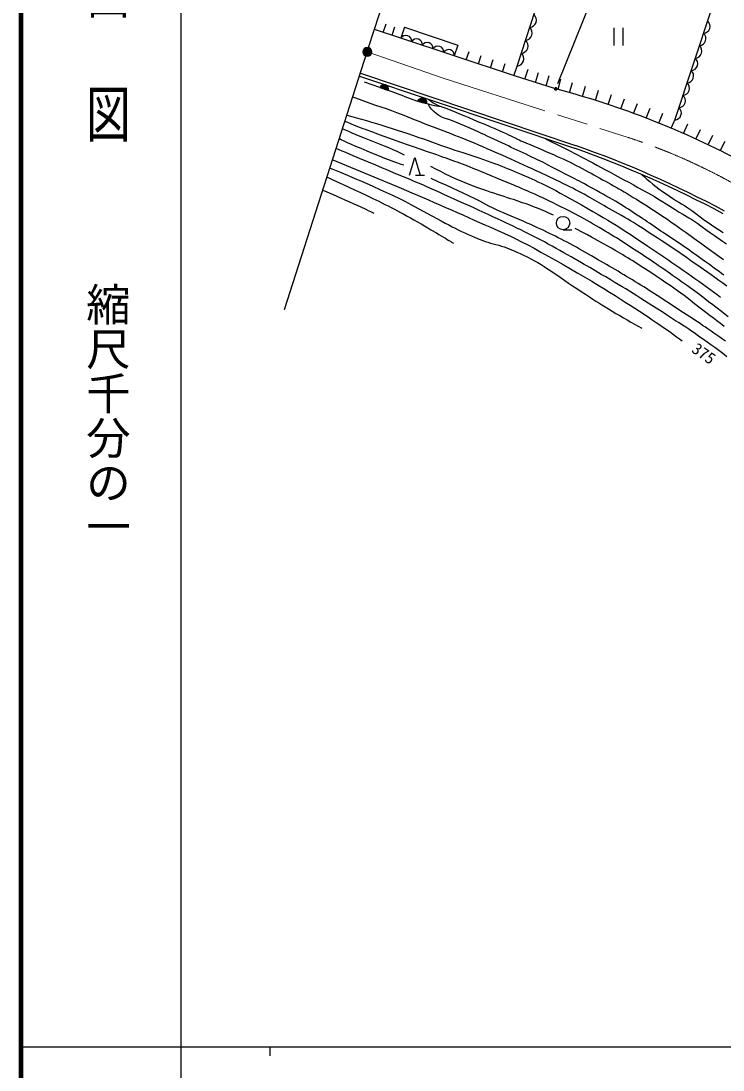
# Model space of a CAD drawing. Units: millimetres, scale not verified. Extents: x 40000 to 680000, y 20000 to 380000.
# Drawn here: x 40000 to 119007, y 202409 to 320363 of the extents above; entities that cross this region are included whole.
import ezdxf
from ezdxf.enums import TextEntityAlignment as Align

# ---------------------------------------------------------------- set-up
doc = ezdxf.new("R2010")
doc.units = ezdxf.units.MM
doc.header["$LTSCALE"] = 1000
doc.header["$PDMODE"] = 32
doc.header["$PDSIZE"] = 500
doc.linetypes.add('CHAIN', pattern=[18.5, 12, -1.5, 3.5, -1.5])
for name, color, linetype, lineweight in [('M-BGD', 7, 'Continuous', 25), ('M-BMK', 2, 'CHAIN', 13), ('M-BMK-SRVR', 3, 'Continuous', 25), ('M-STR-STRC', 7, 'Continuous', 25), ('M-TTL', 2, 'Continuous', 140), ('M-TTL-BAND', 7, 'Continuous', 25)]:
    doc.layers.add(name, color=color, linetype=linetype, lineweight=lineweight)
doc.layers.add('M-OTRS', color=6, linetype='Continuous')
doc.styles.add('@ＭＳ ゴシック', font='')
doc.styles.add('ＭＳ ゴシック', font='')
doc.styles.get('@ＭＳ ゴシック').set_extended_font_data('@MS Gothic')
doc.styles.get('ＭＳ ゴシック').set_extended_font_data('MS Gothic')

msp = doc.modelspace()

# ---------------------------------------------------------------- hatches: boundary and pattern name
at = {"layer": 'M-BGD'}
for points in [[(81342, 312539, 0.41421), (81038, 313177, 0.41421), (80400, 312874)], [(84673, 311351, -0.98718), (85636, 311081)]]:
    msp.add_hatch(color=256, dxfattribs=at).paths.add_polyline_path(points)
at = {"layer": 'M-BMK'}
msp.add_hatch(color=256, dxfattribs=at).paths.add_polyline_path([(100333, 312727, 1), (100033, 312727, 0.41421), (100183, 312577, 0.41421)])
at = {"layer": 'M-BMK-SRVR'}
msp.add_hatch(color=256, dxfattribs=at).paths.add_polyline_path([(79475, 316890, 1), (78475, 316890, 1)])

# ---------------------------------------------------------------- linework, layer by layer
at = {"layer": 'M-BGD'}
for p, q in [((95841, 315293), (100071, 328329)), ((113570, 309229), (117728, 321755)), ((80773, 319072), (81081, 320024)), ((81767, 318751), (82074, 319703)), ((82761, 318430), (79779, 319393)), ((83168, 319652), (82761, 318430)), ((83168, 319652), (89174, 317652)), ((106734, 319599), (106734, 317599)), ((107734, 319599), (107734, 317599)), ((88767, 316431), (82761, 318430)), ((89174, 317652), (88767, 316431)), ((95524, 314180), (88767, 316431)), ((90118, 315981), (90434, 316929)), ((91470, 315531), (91786, 316479)), ((92821, 315080), (93137, 316029)), ((94173, 314630), (94489, 315579)), ((95476, 314196), (95841, 315293)), ((96711, 313810), (97069, 314956)), ((78100, 314167), (102283, 306053)), ((78207, 314486), (102392, 306372)), ((100040, 312772), (95524, 314180)), ((97899, 313440), (98256, 314585)), ((99086, 313070), (99443, 314215)), ((100724, 313803), (100421, 312660)), ((80391, 312877), (78655, 313494)), ((101736, 312302), (102060, 313457)), ((103193, 311881), (103535, 313031)), ((104643, 311438), (105003, 312583)), ((83087, 311918), (81351, 312536)), ((106086, 310972), (106464, 312111)), ((107522, 310484), (107917, 311617)), ((108950, 309973), (109363, 311099)), ((110369, 309440), (110800, 310560)), ((111780, 308884), (112228, 309998)), ((113182, 308307), (113648, 309413)), ((114575, 307708), (115058, 308806)), ((115959, 307087), (116459, 308178)), ((117332, 306444), (117849, 307527)), ((118696, 305780), (119230, 306855)), ((84412, 303020), (85412, 303020)), ((101000, 296896), (102000, 296896))]:
    msp.add_line(p, q, dxfattribs=at)
for points in [[(81342, 312539, 0.41421), (81038, 313177, 0.41421), (80400, 312874)], [(84673, 311351, -0.98718), (85636, 311081)]]:
    msp.add_lwpolyline(points, format="xyb", close=True, dxfattribs=at)
for points in [[(119444, 290560), (118997, 290876), (118541, 291195), (118090, 291509), (117655, 291814), (116045, 292945), (115647, 293224), (115245, 293508), (114842, 293792), (114440, 294076), (114036, 294358), (113631, 294635), (113234, 294900), (112846, 295154), (112451, 295409), (112037, 295676), (111587, 295967), (111104, 296285), (110596, 296623), (110062, 296975), (109503, 297336), (108917, 297701), (108607, 297888), (108280, 298081), (107940, 298279), (107592, 298480), (107240, 298680), (106890, 298880), (105891, 299445), (105592, 299616), (104274, 300370), (104036, 300505), (103806, 300635), (103582, 300760), (103364, 300881), (103152, 300998), (102763, 301208), (102417, 301390), (102091, 301557), (101759, 301724), (101396, 301905), (100997, 302099), (100580, 302299), (100150, 302503), (98411, 303320), (97972, 303525), (97525, 303732), (97070, 303941), (96600, 304156), (96116, 304374), (95628, 304594), (95144, 304811), (94221, 305223), (93781, 305418), (93345, 305611), (92907, 305804), (92456, 306000), (91989, 306202), (91511, 306408), (91029, 306614), (90552, 306815), (90088, 307008), (89655, 307183), (89246, 307344), (88836, 307503), (88398, 307671), (87340, 308080), (85423, 308817), (84827, 309048), (84291, 309260), (83305, 309656), (82813, 309850), (82294, 310048), (81728, 310255), (81131, 310467), (80530, 310677), (79951, 310878), (79422, 311063), (77678, 311680), (77340, 311802)], [(85908, 311547), (86042, 311416), (86196, 311293), (86379, 311172), (86602, 311047), (86876, 310911), (87166, 310784), (87465, 310672), (87825, 310543), (88297, 310367), (88934, 310112), (89347, 309940), (89837, 309736), (90385, 309506), (90972, 309260), (91578, 309004), (92185, 308747), (92774, 308497), (93326, 308261), (93821, 308048), (94241, 307865), (94588, 307710), (94883, 307575), (95134, 307457), (95351, 307351), (95543, 307255), (95891, 307080), (96065, 306994), (96251, 306905), (96459, 306810), (96883, 306625), (97286, 306457), (97700, 306288), (98154, 306099), (98679, 305873), (98977, 305742), (99990, 305300), (100352, 305140), (100721, 304976), (101090, 304809), (101456, 304640), (101814, 304471), (102160, 304302), (102498, 304132), (102834, 303958), (103168, 303781), (103500, 303601), (103831, 303420), (104159, 303238), (104486, 303055), (105133, 302692), (105453, 302514), (105768, 302339), (106375, 302003), (106673, 301838), (106971, 301671), (107271, 301502), (107577, 301326), (107891, 301144), (108216, 300952), (108554, 300748), (108906, 300534), (109267, 300312), (109636, 300083), (110013, 299847), (110396, 299605), (110786, 299357), (111179, 299103), (111577, 298843), (111977, 298578), (112379, 298309), (112783, 298034), (113188, 297754), (113597, 297468), (114009, 297177), (114426, 296880), (114849, 296578), (115712, 295957), (116606, 295314), (117071, 294981), (118553, 293921), (119061, 293557)], [(119091, 291788), (118824, 291984), (118555, 292180), (118286, 292376), (118016, 292573), (117473, 292966), (116924, 293362), (116648, 293561), (116371, 293759), (116095, 293957), (115818, 294154), (115542, 294349), (115266, 294543), (114992, 294734), (114718, 294923), (114443, 295111), (114169, 295297), (113894, 295482), (113620, 295666), (112537, 296390), (112271, 296569), (112009, 296747), (111752, 296922), (110740, 297614), (110485, 297786), (110229, 297958), (109968, 298132), (109702, 298307), (109166, 298658), (108898, 298833), (108628, 299008), (108355, 299185), (108077, 299362), (107794, 299540), (107503, 299721), (107204, 299903), (106895, 300089), (106570, 300280), (106228, 300479), (105872, 300683), (105509, 300889), (105141, 301095), (104775, 301299), (104415, 301499), (104066, 301691), (103732, 301873), (103419, 302043), (103126, 302199), (102850, 302344), (102588, 302480), (102336, 302608), (102090, 302731), (101364, 303094), (101115, 303220), (100856, 303352), (100330, 303626), (99803, 303903), (99267, 304184), (98712, 304471), (98128, 304763), (97823, 304912), (97508, 305064), (97186, 305217), (96858, 305371), (96525, 305526), (95852, 305839), (95179, 306152), (94846, 306307), (94512, 306464), (92796, 307273), (92461, 307429), (92136, 307581), (91821, 307725), (91521, 307862), (90956, 308114), (90426, 308346), (89927, 308559), (89451, 308760), (88995, 308952), (88554, 309123), (88133, 309270), (87735, 309411), (87366, 309565), (87030, 309751), (86726, 309967), (86450, 310200), (86205, 310454), (85991, 310732), (85809, 311038)], [(119596, 287107), (118697, 287794), (117862, 288431), (117382, 288802), (116952, 289136), (116535, 289459), (116091, 289796), (115584, 290169), (115298, 290376), (114995, 290593), (114677, 290818), (114348, 291049), (114012, 291284), (113673, 291521), (113332, 291757), (112995, 291990), (112345, 292439), (112032, 292654), (111721, 292867), (111413, 293078), (111107, 293286), (110802, 293493), (110499, 293697), (110198, 293899), (109898, 294099), (109600, 294297), (109302, 294493), (109009, 294685), (108721, 294873), (108438, 295057), (108156, 295239), (107875, 295420), (107592, 295600), (107305, 295780), (107014, 295962), (106715, 296146), (106407, 296334), (106089, 296527), (105761, 296724), (105426, 296924), (105085, 297125), (104741, 297327), (104396, 297528), (104053, 297725), (103712, 297919), (103377, 298107), (103050, 298288), (102728, 298463), (102407, 298634), (102088, 298802), (101772, 298966), (101459, 299126), (101149, 299282), (100843, 299435), (100541, 299585), (100243, 299732), (99951, 299875), (99395, 300146), (98871, 300396), (98355, 300636), (97826, 300876), (97263, 301128), (96964, 301259), (96657, 301392), (96343, 301526), (96023, 301662), (95700, 301798), (95373, 301935), (94719, 302207), (94072, 302477), (92455, 303151), (92132, 303284), (91812, 303416), (91494, 303545), (91180, 303671), (90872, 303794), (90568, 303914), (90270, 304030), (89975, 304143), (89684, 304255), (89394, 304364), (89106, 304472), (88819, 304579), (88531, 304684), (88242, 304790), (87952, 304895), (87374, 305099), (86803, 305295), (86228, 305489), (85641, 305688), (85031, 305900), (84714, 306011), (84390, 306126), (84059, 306244), (83386, 306486), (80365, 307571), (80031, 307691), (79702, 307809), (79384, 307925), (79077, 308036), (78786, 308144), (78514, 308246), (78009, 308438), (77546, 308619), (77131, 308786), (76768, 308937), (76462, 309073)], [(76687, 309770), (77224, 309630), (77771, 309482), (78325, 309327), (78887, 309166), (79454, 309000), (80027, 308828), (80603, 308652), (81182, 308472), (81763, 308289), (82345, 308103), (82936, 307910), (83543, 307705), (84159, 307493), (84781, 307276), (85402, 307056), (87212, 306413), (87779, 306214), (88321, 306026), (88838, 305851), (89338, 305684), (89823, 305524), (91193, 305075), (91626, 304931), (92050, 304787), (92466, 304642), (92875, 304496), (93272, 304350), (93650, 304208), (94014, 304069), (94366, 303932), (94712, 303794), (95053, 303656), (95394, 303515), (95737, 303370), (96087, 303219), (96446, 303063), (97150, 302755), (97490, 302605), (97829, 302452), (98174, 302294), (98531, 302127), (98904, 301946), (99301, 301749), (99727, 301531), (100187, 301289), (100695, 301016), (101251, 300712), (101844, 300383), (102462, 300036), (103093, 299679), (103726, 299317), (104349, 298957), (104950, 298607), (105518, 298273), (106041, 297961), (106520, 297672), (106965, 297398), (107385, 297136), (107784, 296881), (108170, 296631), (108549, 296383), (108927, 296133), (110553, 295051), (110993, 294756), (111438, 294456), (111888, 294151), (112340, 293843), (112792, 293532), (113243, 293222), (113690, 292912), (114133, 292605), (114568, 292302), (114998, 292000), (115426, 291699), (115852, 291397), (116275, 291096), (116695, 290796), (117112, 290496), (117525, 290198), (117934, 289901), (118338, 289607), (118738, 289314)], [(83177, 305281), (82770, 305476), (82333, 305677), (81870, 305883), (81389, 306091), (80893, 306301), (80365, 306518), (79801, 306742), (79229, 306966), (78676, 307184), (78173, 307386), (77714, 307576), (77281, 307757), (76879, 307928), (76514, 308087), (76193, 308234)], [(83086, 304145), (82787, 304239), (82414, 304369), (81977, 304529), (81490, 304713), (80964, 304917), (80359, 305158), (79667, 305440), (78948, 305736), (78266, 306021), (77682, 306267), (77189, 306478), (76744, 306673), (76361, 306844), (76052, 306989), (75828, 307100)], [(98918, 307182), (99265, 307006), (100705, 306279), (101079, 306091), (101842, 305707), (102236, 305507), (102641, 305300), (103054, 305087), (103474, 304868), (103904, 304642), (104348, 304407), (104807, 304163), (105288, 303906), (105787, 303637), (106298, 303361), (106814, 303082), (107850, 302517), (108389, 302223), (108923, 301930), (109432, 301649), (110630, 300984), (110950, 300804), (111284, 300612), (111666, 300384), (112119, 300107), (112620, 299794), (113634, 299154), (114085, 298873), (114476, 298636), (115159, 298232), (115486, 298034), (115826, 297815), (116173, 297577), (116516, 297332), (117225, 296812), (117611, 296534), (118030, 296241), (118934, 295619), (119396, 295297)], [(119433, 282606), (118968, 282974), (118519, 283320), (118078, 283646), (117637, 283962), (117205, 284264), (116791, 284551), (116403, 284820), (115745, 285283), (115447, 285490), (115143, 285699), (114812, 285922), (114449, 286162), (114067, 286410), (113676, 286662), (112518, 287405), (112145, 287642), (111000, 288371), (110592, 288632), (109746, 289175), (109318, 289448), (108892, 289716), (108473, 289976), (108058, 290231), (107641, 290485), (107214, 290742), (106773, 291007), (106302, 291287), (105803, 291581), (105302, 291875), (104387, 292410), (104015, 292627), (103690, 292816), (103384, 292992), (103071, 293171), (101928, 293826), (101506, 294067), (101077, 294310), (100648, 294551), (100218, 294790), (99782, 295031), (99343, 295273), (98901, 295512), (98460, 295746), (98017, 295976), (97571, 296203), (97125, 296426), (96681, 296647), (96242, 296864), (95816, 297073), (95401, 297276), (94986, 297477), (94557, 297682), (94105, 297897), (93619, 298123), (93110, 298359), (92587, 298598), (91551, 299071), (91049, 299300), (90550, 299526), (89559, 299972), (87603, 300853), (87120, 301070), (85682, 301711), (85207, 301921), (84734, 302129), (84263, 302332), (83791, 302530), (83318, 302724), (82848, 302915), (82386, 303103), (81937, 303289), (81510, 303471), (81102, 303648), (80699, 303823), (80285, 304002), (79847, 304189), (79370, 304387), (78863, 304596), (78348, 304806), (77848, 305011), (77386, 305204), (76958, 305384), (76549, 305558), (76164, 305724), (75807, 305880), (75483, 306025)], [(75078, 304766), (82783, 301552), (83391, 301296), (84001, 301037), (84609, 300777), (85850, 300244), (86488, 299968), (87134, 299688), (87784, 299405), (88436, 299120), (89087, 298834), (89732, 298549), (90370, 298265), (90997, 297984), (91606, 297712), (92195, 297453), (92772, 297200), (93342, 296949), (93914, 296695), (94493, 296432), (95087, 296155), (95701, 295859), (96344, 295539), (97022, 295190), (97747, 294804), (98521, 294382), (99330, 293932), (100163, 293463), (101006, 292981), (101847, 292495), (102673, 292014), (103473, 291544), (104233, 291094), (104941, 290672), (105605, 290271), (106242, 289880), (106855, 289498), (107444, 289125), (108011, 288762), (108558, 288408), (109086, 288063), (109597, 287726), (110573, 287081), (111037, 286772), (111483, 286473), (111910, 286182), (112320, 285900), (112712, 285628), (113086, 285364), (113443, 285110), (113784, 284864), (114108, 284628), (114416, 284401)], [(83712, 303020), (84312, 305020), (84912, 303020)], [(74778, 303832), (75100, 303703), (75459, 303558), (75853, 303396), (76281, 303218), (76739, 303024), (77235, 302813), (77770, 302584), (78334, 302340), (78919, 302084), (79516, 301819), (80469, 301392), (80803, 301241), (81138, 301089), (81472, 300936), (81802, 300783), (82124, 300632), (82434, 300483), (82730, 300339), (83281, 300057), (83795, 299782), (84286, 299510), (84770, 299241), (85261, 298972), (85768, 298698), (86786, 298145), (87271, 297884), (87723, 297644), (88132, 297429), (88507, 297233), (88862, 297051), (89212, 296877), (89569, 296705), (89940, 296533), (90315, 296366), (90686, 296205), (91044, 296055), (91383, 295916), (91692, 295794), (91979, 295685), (92255, 295586), (92532, 295491), (92822, 295397), (93129, 295307), (93445, 295224), (93764, 295142), (94080, 295056), (94386, 294960), (94671, 294859), (94939, 294754), (95207, 294642), (95492, 294517), (95809, 294373), (96170, 294207), (96564, 294023), (96974, 293826), (97385, 293619), (97781, 293408), (98156, 293193), (98522, 292971), (98886, 292741), (99253, 292503), (99631, 292257), (100015, 292001), (100403, 291737), (101204, 291184), (101628, 290896), (102084, 290591), (102568, 290267), (103059, 289941), (103534, 289628), (103971, 289342), (104357, 289092), (104707, 288869), (105040, 288658), (105378, 288448), (105741, 288224), (106133, 287983), (106541, 287734), (106959, 287482), (107379, 287231), (107795, 286986), (108208, 286745), (108623, 286505), (109039, 286269), (109453, 286036), (109865, 285807)], [(99930, 298523), (99463, 298734), (99011, 298933), (98568, 299121), (98126, 299302), (97679, 299478), (97249, 299640), (96841, 299786), (96421, 299930), (95956, 300088), (95412, 300272), (95097, 300378), (94753, 300492), (94385, 300613), (93608, 300867), (93212, 300998), (92819, 301128), (92438, 301258), (92074, 301383), (91734, 301504), (91416, 301620), (91112, 301732), (90820, 301842), (90538, 301950), (90262, 302058), (89990, 302167), (89721, 302277), (89451, 302391), (89179, 302508), (88901, 302631), (88343, 302885), (87789, 303149), (87236, 303424), (86680, 303711), (86116, 304013)], [(74448, 302806), (74704, 302687), (75027, 302538), (75852, 302159), (76343, 301932), (76903, 301675), (77535, 301386), (78213, 301075), (78909, 300751), (79596, 300421), (79935, 300255), (80276, 300086), (80620, 299915), (80966, 299742), (81314, 299565), (81665, 299386), (82017, 299203), (82372, 299017), (82728, 298828), (83085, 298636), (83453, 298434), (83837, 298220), (84229, 297998), (84626, 297772), (85021, 297545), (85408, 297321), (85781, 297104), (86135, 296897), (86761, 296530), (87035, 296369), (87293, 296216), (87535, 296071), (87761, 295935), (87968, 295808), (88155, 295692), (88322, 295588), (88468, 295495), (88590, 295415), (88689, 295348)], [(119272, 284362), (118964, 284581), (118645, 284806), (118319, 285034), (117989, 285263), (117659, 285490), (117334, 285712), (117017, 285929), (116711, 286136), (116416, 286335), (116125, 286528), (115839, 286716), (115556, 286901), (115275, 287083), (114156, 287807), (113872, 287993), (113587, 288180), (113304, 288368), (112171, 289121), (111884, 289310), (111593, 289500), (111299, 289691), (111000, 289882), (110696, 290075), (110388, 290268), (110076, 290463), (109761, 290658), (109444, 290853), (109124, 291049), (108803, 291245), (108481, 291440), (108158, 291634), (107836, 291828), (107513, 292022), (107189, 292214), (106865, 292407), (106539, 292600), (106211, 292792), (105883, 292984), (105553, 293175), (105221, 293367), (104888, 293559), (104217, 293942), (103534, 294332), (103190, 294527), (102845, 294721), (102499, 294914), (102154, 295105), (101809, 295292), (101467, 295476), (101126, 295656), (100791, 295829), (100463, 295997), (100139, 296160), (99817, 296319), (99494, 296477), (99167, 296635), (98833, 296793), (98491, 296953), (98137, 297117), (97768, 297286), (97374, 297462), (96951, 297648), (96508, 297838), (96053, 298031), (94713, 298598), (94304, 298774), (93930, 298937), (93598, 299086), (93063, 299341), (92649, 299554), (92306, 299740), (91985, 299917), (91633, 300101), (91282, 300278), (90965, 300436), (90636, 300598), (90253, 300781), (89769, 301008), (89192, 301274), (88551, 301567), (87836, 301891), (87040, 302249), (86153, 302645)], [(109880, 303092), (110153, 302833), (110448, 302569), (110762, 302302), (111092, 302033), (111434, 301763), (111799, 301488), (112189, 301205), (112589, 300925), (112985, 300654), (113361, 300403), (113704, 300187), (114023, 300001), (114340, 299820), (114678, 299619), (115057, 299372), (115486, 299067), (115951, 298722), (116439, 298353), (116940, 297979), (117442, 297617), (117953, 297268), (118480, 296920), (119012, 296572)], [(73980, 301350), (75142, 300840), (75955, 300482), (76445, 300267), (76957, 300041), (77457, 299819), (77912, 299614), (78325, 299425), (78720, 299242), (79090, 299068), (79427, 298906), (79726, 298758)], [(119143, 286018), (118724, 286345), (118319, 286660), (117934, 286955), (117576, 287224), (117240, 287471), (116917, 287706), (116597, 287941), (116271, 288186), (115946, 288440), (115627, 288695), (115305, 288954), (114972, 289218), (114616, 289489), (114245, 289760), (113866, 290032), (113468, 290312), (113040, 290608), (112572, 290928), (112048, 291284), (111476, 291671), (110878, 292071), (110277, 292467), (109696, 292843), (109413, 293022), (109129, 293201), (108844, 293378), (108559, 293552), (108277, 293724), (107998, 293893), (107723, 294059), (107452, 294220), (107189, 294376), (106932, 294527), (106445, 294810), (105984, 295071), (105539, 295318), (104198, 296058), (103747, 296305), (103295, 296551), (102384, 297046)]]:
    msp.add_lwpolyline(points, dxfattribs=at)
msp.add_circle((101000, 297646), 750, dxfattribs=at)
for centre, radius, start, end in [((97173, 320464), 830, 275.43918, 48.60624), ((116762, 319758), 788, 273.05912, 50.21648), ((83314, 318087), 651, 354.97018, 148.19492), ((96703, 319016), 830, 275.43918, 48.60624), ((116300, 318366), 788, 273.05912, 50.21648), ((84515, 317688), 651, 354.97018, 148.19492), ((85716, 317288), 651, 354.97018, 148.19492), ((86917, 316888), 651, 354.97018, 148.19492), ((96233, 317567), 830, 275.43918, 48.60624), ((115838, 316975), 788, 273.05912, 50.21648), ((88119, 316488), 651, 354.97018, 148.19492), ((95763, 316119), 830, 275.43918, 48.60624), ((115376, 315583), 788, 273.05912, 50.21648), ((114914, 314191), 788, 273.05912, 50.21648), ((75614, 219054), 96838, 61.87843, 75.21473), ((114452, 312799), 788, 273.05912, 50.21648), ((90377, 329824), 19333, 247.84491, 260.79587), ((113990, 311407), 788, 273.05912, 50.21648), ((113528, 310015), 788, 273.05912, 50.21648), ((63428, 195148), 117515, 61.77378, 70.69272), ((63428, 195148), 117851, 61.77497, 70.69381)]:
    msp.add_arc(centre, radius, start, end, dxfattribs=at)
at = {"layer": 'M-BMK'}
for p, q in [((78975, 316890), (87530, 313950)), ((87530, 313950), (108336, 307264))]:
    msp.add_line(p, q, dxfattribs=at)
msp.add_lwpolyline([(100333, 312727, 1), (100033, 312727, 0.41421), (100183, 312577, 0.41421)], format="xyb", close=True, dxfattribs=at)
msp.add_arc((87002, 242341), 68339, 43.5532, 71.80918, dxfattribs=at)
at = {"layer": 'M-BMK-SRVR'}
for p, q in [((79128, 317366), (85701, 337816)), ((69659, 287905), (78975, 316890))]:
    msp.add_line(p, q, dxfattribs=at)
msp.add_lwpolyline([(79475, 316890, 1), (78475, 316890, 1)], format="xyb", close=True, dxfattribs=at)
at = {"layer": 'M-OTRS'}
msp.add_point((78975, 316890), dxfattribs=at)
at = {"layer": 'M-STR-STRC'}
msp.add_line((100408, 313341), (105434, 325820), dxfattribs=at)
at = {"layer": 'M-TTL'}
msp.add_line((40000, 380000), (40000, 20000), dxfattribs=at)
at = {"layer": 'M-TTL-BAND'}
for p, q in [((58000, 370000), (58000, 20000)), ((40000, 205000), (579000, 205000)), ((68000, 205000), (68000, 204000))]:
    msp.add_line(p, q, dxfattribs=at)

# ---------------------------------------------------------------- texts
at = {"layer": 'M-BGD', "style": 'ＭＳ ゴシック'}
msp.add_text('375', height=1320, rotation=324.911, dxfattribs=at).set_placement((115137, 282883), align=Align.BOTTOM_LEFT)
at = {"layer": 'M-TTL-BAND', "style": '@ＭＳ ゴシック', "width": 1.4}
msp.add_text('平  面  図', height=3666, rotation=270, dxfattribs=at).set_placement((49777, 306475), align=Align.MIDDLE_RIGHT)
at = {"layer": 'M-TTL-BAND', "style": '@ＭＳ ゴシック'}
msp.add_text('縮尺千分の一', height=3666, rotation=270, dxfattribs=at).set_placement((49777, 261030), align=Align.MIDDLE_RIGHT)

doc.saveas('drawing.dxf')
